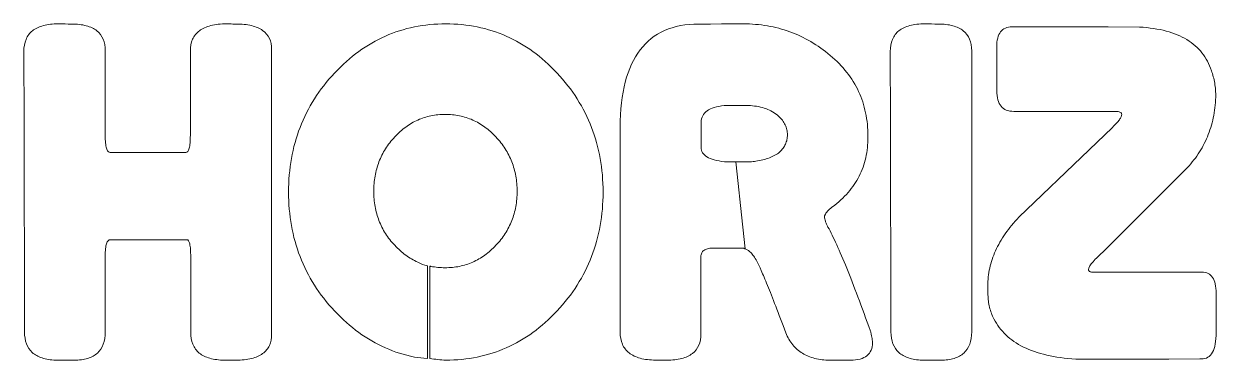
# Model space of a CAD drawing. Header units: millimetres. Extents: x 8 to 95, y 4 to 126.
# Drawn here: x 80.62 to 87.33, y 21.27 to 23.17 of the extents above; entities that cross this region are included whole.
import ezdxf

# ---------------------------------------------------------------- set-up
doc = ezdxf.new("R2010")
doc.units = ezdxf.units.MM
doc.header["$MEASUREMENT"] = 0
doc.layers.add('text outlines', color=7, linetype='Continuous', lineweight=0)

# ---------------------------------------------------------------- blocks, each defined once
blk = doc.blocks.new('Block_6')
at = {"layer": 'text outlines', "color": 7, "lineweight": 9}
for points, knots in [([(81.0757, 21.4344), (81.0755, 21.4078), (81.0717, 21.3845), (81.0644, 21.3645), (81.057, 21.3445), (81.046, 21.3279), (81.0314, 21.3145), (81.0169, 21.3012), (80.9987, 21.2912), (80.9769, 21.2845), (80.9551, 21.2779), (80.9297, 21.2745), (80.9007, 21.2745), (80.9007, 21.2745), (80.8748, 21.2745), (80.8748, 21.2745), (80.8748, 21.2745), (80.849, 21.2745), (80.849, 21.2745), (80.849, 21.2745), (80.8231, 21.2745), (80.8231, 21.2745), (80.8231, 21.2745), (80.7973, 21.2745), (80.7973, 21.2745), (80.768, 21.2757), (80.7424, 21.2798), (80.7204, 21.287), (80.6985, 21.2941), (80.6802, 21.3043), (80.6655, 21.3175), (80.6509, 21.3307), (80.6399, 21.347), (80.6326, 21.3663), (80.6253, 21.3856), (80.6216, 21.408), (80.6216, 21.4334), (80.6216, 21.4334), (80.6207, 21.8275), (80.6207, 21.8275), (80.6207, 21.8275), (80.6197, 22.2216), (80.6197, 22.2216), (80.6197, 22.2216), (80.6188, 22.6157), (80.6188, 22.6157), (80.6188, 22.6157), (80.6178, 23.0098), (80.6178, 23.0098), (80.6178, 23.0358), (80.6219, 23.0584), (80.63, 23.0779), (80.6382, 23.0973), (80.6504, 23.1135), (80.6666, 23.1264), (80.6829, 23.1393), (80.7032, 23.149), (80.7275, 23.1555), (80.7519, 23.162), (80.7803, 23.1652), (80.8128, 23.1652), (80.8128, 23.1652), (80.8312, 23.165), (80.8312, 23.165), (80.8312, 23.165), (80.8495, 23.1647), (80.8495, 23.1647), (80.8495, 23.1647), (80.8678, 23.1644), (80.8678, 23.1644), (80.8678, 23.1644), (80.8862, 23.1642), (80.8862, 23.1642), (80.9178, 23.1642), (80.9454, 23.161), (80.9691, 23.1547), (80.9928, 23.1484), (81.0126, 23.139), (81.0283, 23.1264), (81.0441, 23.1138), (81.056, 23.0981), (81.0638, 23.0792), (81.0717, 23.0602), (81.0757, 23.0382), (81.0757, 23.0129), (81.0757, 23.0129), (81.0757, 22.8942), (81.0757, 22.8942), (81.0757, 22.8942), (81.0757, 22.7754), (81.0757, 22.7754), (81.0757, 22.7754), (81.0757, 22.6566), (81.0757, 22.6566), (81.0757, 22.6566), (81.0757, 22.5379), (81.0757, 22.5379), (81.0757, 22.5218), (81.0763, 22.5078), (81.0774, 22.4958), (81.0786, 22.4838), (81.0803, 22.4738), (81.0826, 22.4658), (81.085, 22.4578), (81.0879, 22.4518), (81.0914, 22.4477), (81.0949, 22.4437), (81.0989, 22.4417), (81.1036, 22.4417), (81.1036, 22.4417), (81.2099, 22.4417), (81.2099, 22.4417), (81.2099, 22.4417), (81.3161, 22.4417), (81.3161, 22.4417), (81.3161, 22.4417), (81.4224, 22.4417), (81.4224, 22.4417), (81.4224, 22.4417), (81.5287, 22.4417), (81.5287, 22.4417), (81.533, 22.4417), (81.5368, 22.4438), (81.54, 22.4478), (81.5432, 22.4519), (81.5459, 22.4579), (81.5481, 22.466), (81.5502, 22.4741), (81.5518, 22.4842), (81.5529, 22.4964), (81.554, 22.5085), (81.5545, 22.5227), (81.5545, 22.5389), (81.5545, 22.5389), (81.5545, 22.6569), (81.5545, 22.6569), (81.5545, 22.6569), (81.5545, 22.7749), (81.5545, 22.7749), (81.5545, 22.7749), (81.5545, 22.8929), (81.5545, 22.8929), (81.5545, 22.8929), (81.5545, 23.0109), (81.5545, 23.0109), (81.5545, 23.0366), (81.5588, 23.0591), (81.5674, 23.0784), (81.5759, 23.0977), (81.5888, 23.1138), (81.6059, 23.1267), (81.623, 23.1395), (81.6443, 23.1492), (81.6699, 23.1556), (81.6956, 23.162), (81.7254, 23.1652), (81.7595, 23.1652), (81.7595, 23.1652), (81.761, 23.1652), (81.761, 23.1652), (81.761, 23.1652), (81.7625, 23.1652), (81.7625, 23.1652), (81.7625, 23.1652), (81.7639, 23.1652), (81.7639, 23.1652), (81.7639, 23.1652), (81.7654, 23.1652), (81.7654, 23.1652), (81.7654, 23.1652), (81.775, 23.165), (81.775, 23.165), (81.775, 23.165), (81.7847, 23.1647), (81.7847, 23.1647), (81.7847, 23.1647), (81.7943, 23.1644), (81.7943, 23.1644), (81.7943, 23.1644), (81.804, 23.1642), (81.804, 23.1642), (81.804, 23.1642), (81.8054, 23.1642), (81.8054, 23.1642), (81.8054, 23.1642), (81.8069, 23.1642), (81.8069, 23.1642), (81.8069, 23.1642), (81.8084, 23.1642), (81.8084, 23.1642), (81.8084, 23.1642), (81.8098, 23.1642), (81.8098, 23.1642), (81.8434, 23.1642), (81.8728, 23.1612), (81.898, 23.1552), (81.9233, 23.1492), (81.9443, 23.1402), (81.9611, 23.1283), (81.978, 23.1163), (81.9906, 23.1013), (81.9991, 23.0834), (82.0075, 23.0654), (82.0117, 23.0445), (82.0117, 23.0205), (82.0117, 23.0205), (82.0117, 22.6205), (82.0117, 22.6205), (82.0117, 22.6205), (82.0117, 22.2206), (82.0117, 22.2206), (82.0117, 22.2206), (82.0117, 21.8206), (82.0117, 21.8206), (82.0117, 21.8206), (82.0117, 21.4206), (82.0117, 21.4206), (82.0117, 21.3963), (82.0075, 21.3751), (81.9991, 21.3568), (81.9907, 21.3386), (81.9781, 21.3233), (81.9614, 21.3111), (81.9446, 21.299), (81.9236, 21.2898), (81.8985, 21.2837), (81.8733, 21.2776), (81.844, 21.2745), (81.8105, 21.2745), (81.8105, 21.2745), (81.7948, 21.2745), (81.7948, 21.2745), (81.7948, 21.2745), (81.7792, 21.2745), (81.7792, 21.2745), (81.7792, 21.2745), (81.7635, 21.2745), (81.7635, 21.2745), (81.7635, 21.2745), (81.7478, 21.2745), (81.7478, 21.2745), (81.7161, 21.2747), (81.6884, 21.2781), (81.6645, 21.2848), (81.6407, 21.2915), (81.6209, 21.3014), (81.6049, 21.3145), (81.589, 21.3277), (81.577, 21.3441), (81.5689, 21.3637), (81.5609, 21.3834), (81.5568, 21.4062), (81.5566, 21.4323), (81.5566, 21.4323), (81.5566, 21.5381), (81.5566, 21.5381), (81.5566, 21.5381), (81.5566, 21.6439), (81.5566, 21.6439), (81.5566, 21.6439), (81.5566, 21.7496), (81.5566, 21.7496), (81.5566, 21.7496), (81.5566, 21.8554), (81.5566, 21.8554), (81.5566, 21.8715), (81.5562, 21.8856), (81.5553, 21.8976), (81.5544, 21.9097), (81.553, 21.9197), (81.5512, 21.9278), (81.5494, 21.9358), (81.5472, 21.9418), (81.5445, 21.9458), (81.5419, 21.9498), (81.5388, 21.9518), (81.5352, 21.9518), (81.5352, 21.9518), (81.4278, 21.9518), (81.4278, 21.9518), (81.4278, 21.9518), (81.3204, 21.9518), (81.3204, 21.9518), (81.3204, 21.9518), (81.213, 21.9518), (81.213, 21.9518), (81.213, 21.9518), (81.1056, 21.9518), (81.1056, 21.9518), (81.1006, 21.9518), (81.0963, 21.95), (81.0925, 21.9462), (81.0888, 21.9424), (81.0857, 21.9367), (81.0832, 21.9291), (81.0807, 21.9215), (81.0788, 21.9121), (81.0775, 21.9007), (81.0763, 21.8893), (81.0757, 21.8761), (81.0757, 21.8609), (81.0757, 21.8609), (81.0757, 21.7543), (81.0757, 21.7543), (81.0757, 21.7543), (81.0757, 21.6476), (81.0757, 21.6476), (81.0757, 21.6476), (81.0757, 21.541), (81.0757, 21.541), (81.0757, 21.541), (81.0757, 21.4344), (81.0757, 21.4344)], [0, 0, 0, 0, 1, 1, 1, 2, 2, 2, 3, 3, 3, 4, 4, 4, 5, 5, 5, 6, 6, 6, 7, 7, 7, 8, 8, 8, 9, 9, 9, 10, 10, 10, 11, 11, 11, 12, 12, 12, 13, 13, 13, 14, 14, 14, 15, 15, 15, 16, 16, 16, 17, 17, 17, 18, 18, 18, 19, 19, 19, 20, 20, 20, 21, 21, 21, 22, 22, 22, 23, 23, 23, 24, 24, 24, 25, 25, 25, 26, 26, 26, 27, 27, 27, 28, 28, 28, 29, 29, 29, 30, 30, 30, 31, 31, 31, 32, 32, 32, 33, 33, 33, 34, 34, 34, 35, 35, 35, 36, 36, 36, 37, 37, 37, 38, 38, 38, 39, 39, 39, 40, 40, 40, 41, 41, 41, 42, 42, 42, 43, 43, 43, 44, 44, 44, 45, 45, 45, 46, 46, 46, 47, 47, 47, 48, 48, 48, 49, 49, 49, 50, 50, 50, 51, 51, 51, 52, 52, 52, 53, 53, 53, 54, 54, 54, 55, 55, 55, 56, 56, 56, 57, 57, 57, 58, 58, 58, 59, 59, 59, 60, 60, 60, 61, 61, 61, 62, 62, 62, 63, 63, 63, 64, 64, 64, 65, 65, 65, 66, 66, 66, 67, 67, 67, 68, 68, 68, 69, 69, 69, 70, 70, 70, 71, 71, 71, 72, 72, 72, 73, 73, 73, 74, 74, 74, 75, 75, 75, 76, 76, 76, 77, 77, 77, 78, 78, 78, 79, 79, 79, 80, 80, 80, 81, 81, 81, 82, 82, 82, 83, 83, 83, 84, 84, 84, 85, 85, 85, 86, 86, 86, 87, 87, 87, 88, 88, 88, 89, 89, 89, 90, 90, 90, 91, 91, 91, 92, 92, 92, 93, 93, 93, 94, 94, 94, 95, 95, 95, 96, 96, 96, 97, 97, 97, 98, 98, 98, 99, 99, 99, 100, 100, 100, 101, 101, 101, 102, 102, 102, 103, 103, 103, 104, 104, 104, 104]), ([(83.8604, 22.4085), (83.8496, 22.469), (83.8334, 22.5272), (83.8119, 22.583), (83.7903, 22.6388), (83.7634, 22.6921), (83.731, 22.743), (83.6987, 22.794), (83.661, 22.8425), (83.6178, 22.8886), (83.5747, 22.9347), (83.5292, 22.9751), (83.4816, 23.0097), (83.4339, 23.0443), (83.384, 23.0731), (83.3318, 23.0961), (83.2796, 23.1192), (83.2252, 23.1364), (83.1686, 23.1479), (83.1119, 23.1595), (83.053, 23.1652), (82.9918, 23.1652), (82.9307, 23.1652), (82.8718, 23.1595), (82.8151, 23.1479), (82.7584, 23.1364), (82.704, 23.1192), (82.6518, 23.0961), (82.5997, 23.0731), (82.5497, 23.0443), (82.5021, 23.0097), (82.4544, 22.9751), (82.409, 22.9347), (82.3659, 22.8886), (82.3227, 22.8425), (82.285, 22.794), (82.2526, 22.743), (82.2203, 22.6921), (82.1933, 22.6388), (82.1718, 22.583), (82.1502, 22.5272), (82.134, 22.469), (82.1233, 22.4085), (82.1125, 22.3479), (82.1071, 22.2849), (82.1071, 22.2195), (82.1071, 22.1542), (82.1125, 22.0914), (82.1233, 22.0309), (82.134, 21.9704), (82.1502, 21.9124), (82.1718, 21.8567), (82.1933, 21.801), (82.2203, 21.7477), (82.2526, 21.6968), (82.285, 21.6459), (82.3227, 21.5973), (82.3659, 21.5512), (82.409, 21.5051), (82.4544, 21.4648), (82.5021, 21.4302), (82.5497, 21.3956), (82.5997, 21.3668), (82.6518, 21.3437), (82.704, 21.3207), (82.7584, 21.3034), (82.8151, 21.2919), (82.8432, 21.2861), (82.8596, 21.2865), (82.8888, 21.2836), (82.8888, 21.457), (82.8888, 21.6305), (82.8888, 21.8039), (82.865, 21.8091), (82.856, 21.8158), (82.834, 21.8256), (82.8103, 21.8361), (82.7877, 21.8492), (82.7661, 21.865), (82.7444, 21.8807), (82.7238, 21.8991), (82.7042, 21.9202), (82.6845, 21.9411), (82.6673, 21.9631), (82.6526, 21.9862), (82.6379, 22.0093), (82.6256, 22.0336), (82.6158, 22.0589), (82.606, 22.0842), (82.5986, 22.1105), (82.5937, 22.138), (82.5888, 22.1655), (82.5863, 22.194), (82.5863, 22.2237), (82.5863, 22.2535), (82.5888, 22.2822), (82.5937, 22.3098), (82.5986, 22.3375), (82.606, 22.3641), (82.6158, 22.3895), (82.6256, 22.415), (82.6379, 22.4395), (82.6526, 22.4628), (82.6673, 22.4861), (82.6845, 22.5084), (82.7042, 22.5296), (82.7238, 22.5507), (82.7444, 22.5692), (82.7661, 22.585), (82.7877, 22.6008), (82.8103, 22.6141), (82.834, 22.6246), (82.8576, 22.6352), (82.8823, 22.6431), (82.9079, 22.6484), (82.9336, 22.6537), (82.9603, 22.6564), (82.988, 22.6564), (83.0159, 22.6564), (83.0427, 22.6537), (83.0685, 22.6484), (83.0943, 22.6431), (83.1192, 22.6352), (83.143, 22.6246), (83.1669, 22.6141), (83.1897, 22.6008), (83.2115, 22.585), (83.2334, 22.5692), (83.2542, 22.5507), (83.274, 22.5296), (83.2938, 22.5084), (83.3111, 22.4861), (83.326, 22.4628), (83.3408, 22.4395), (83.3532, 22.415), (83.3631, 22.3895), (83.373, 22.3641), (83.3805, 22.3375), (83.3854, 22.3098), (83.3904, 22.2822), (83.3928, 22.2535), (83.3928, 22.2237), (83.3928, 22.194), (83.3904, 22.1655), (83.3854, 22.138), (83.3805, 22.1105), (83.373, 22.0842), (83.3631, 22.0589), (83.3532, 22.0336), (83.3408, 22.0093), (83.326, 21.9862), (83.3111, 21.9631), (83.2938, 21.9411), (83.274, 21.9202), (83.2542, 21.8991), (83.2334, 21.8807), (83.2115, 21.865), (83.1897, 21.8492), (83.1669, 21.8361), (83.143, 21.8256), (83.1192, 21.8151), (83.0943, 21.8072), (83.0685, 21.8019), (83.0427, 21.7967), (83.0159, 21.7941), (82.988, 21.7941), (82.9603, 21.7941), (82.9336, 21.7967), (82.9079, 21.8019), (82.9061, 21.8023), (82.9045, 21.8032), (82.9028, 21.8036), (82.9028, 21.6301), (82.9028, 21.4567), (82.9028, 21.2833), (82.9324, 21.2803), (82.961, 21.2745), (82.9918, 21.2745), (83.053, 21.2745), (83.1119, 21.2803), (83.1686, 21.2919), (83.2252, 21.3034), (83.2796, 21.3207), (83.3318, 21.3437), (83.384, 21.3668), (83.4339, 21.3956), (83.4816, 21.4302), (83.5292, 21.4648), (83.5747, 21.5051), (83.6178, 21.5512), (83.661, 21.5973), (83.6987, 21.6459), (83.731, 21.6968), (83.7634, 21.7477), (83.7903, 21.801), (83.8119, 21.8567), (83.8334, 21.9124), (83.8496, 21.9704), (83.8604, 22.0309), (83.8712, 22.0914), (83.8765, 22.1542), (83.8765, 22.2195), (83.8765, 22.2849), (83.8712, 22.3479), (83.8604, 22.4085)], [0, 0, 0, 0, 1, 1, 1, 2, 2, 2, 3, 3, 3, 4, 4, 4, 5, 5, 5, 6, 6, 6, 7, 7, 7, 8, 8, 8, 9, 9, 9, 10, 10, 10, 11, 11, 11, 12, 12, 12, 13, 13, 13, 14, 14, 14, 15, 15, 15, 16, 16, 16, 17, 17, 17, 18, 18, 18, 19, 19, 19, 20, 20, 20, 21, 21, 21, 22, 22, 22, 23, 23, 23, 24, 24, 24, 25, 25, 25, 26, 26, 26, 27, 27, 27, 28, 28, 28, 29, 29, 29, 30, 30, 30, 31, 31, 31, 32, 32, 32, 33, 33, 33, 34, 34, 34, 35, 35, 35, 36, 36, 36, 37, 37, 37, 38, 38, 38, 39, 39, 39, 40, 40, 40, 41, 41, 41, 42, 42, 42, 43, 43, 43, 44, 44, 44, 45, 45, 45, 46, 46, 46, 47, 47, 47, 48, 48, 48, 49, 49, 49, 50, 50, 50, 51, 51, 51, 52, 52, 52, 53, 53, 53, 54, 54, 54, 55, 55, 55, 56, 56, 56, 57, 57, 57, 58, 58, 58, 59, 59, 59, 60, 60, 60, 61, 61, 61, 62, 62, 62, 63, 63, 63, 64, 64, 64, 65, 65, 65, 66, 66, 66, 67, 67, 67, 68, 68, 68, 68]), ([(85.3807, 21.4375), (85.356, 21.5068), (85.3326, 21.571), (85.3103, 21.6301), (85.2881, 21.6891), (85.267, 21.743), (85.2471, 21.7918), (85.2272, 21.8405), (85.2085, 21.8842), (85.1909, 21.9227), (85.1734, 21.9612), (85.1571, 21.9946), (85.1419, 22.0228), (85.1387, 22.0288), (85.1359, 22.0344), (85.1335, 22.0398), (85.1311, 22.0452), (85.1291, 22.0502), (85.1275, 22.055), (85.1259, 22.0597), (85.1247, 22.0642), (85.1238, 22.0683), (85.123, 22.0724), (85.1226, 22.0762), (85.1226, 22.0797), (85.1226, 22.0808), (85.1227, 22.0818), (85.1228, 22.0828), (85.1228, 22.0838), (85.123, 22.0848), (85.1231, 22.0856), (85.1233, 22.0865), (85.1235, 22.0874), (85.1238, 22.0881), (85.124, 22.0889), (85.1243, 22.0897), (85.1247, 22.0903), (85.1261, 22.0939), (85.128, 22.0975), (85.1306, 22.1012), (85.1331, 22.1049), (85.1362, 22.1087), (85.1398, 22.1126), (85.1434, 22.1164), (85.1476, 22.1204), (85.1524, 22.1244), (85.1571, 22.1285), (85.1623, 22.1326), (85.1681, 22.1368), (85.2013, 22.1616), (85.2303, 22.1883), (85.2551, 22.2169), (85.28, 22.2456), (85.3007, 22.2763), (85.3172, 22.3089), (85.3338, 22.3416), (85.3462, 22.3762), (85.3545, 22.4128), (85.3627, 22.4494), (85.3669, 22.488), (85.3669, 22.5286), (85.3669, 22.5286), (85.3669, 22.5296), (85.3669, 22.5296), (85.3669, 22.5296), (85.3669, 22.5306), (85.3669, 22.5306), (85.3669, 22.5306), (85.3669, 22.5317), (85.3669, 22.5317), (85.3669, 22.5317), (85.3669, 22.5327), (85.3669, 22.5327), (85.3669, 22.5789), (85.3625, 22.623), (85.3536, 22.665), (85.3448, 22.7071), (85.3316, 22.7471), (85.3139, 22.785), (85.2963, 22.823), (85.2742, 22.8589), (85.2477, 22.8926), (85.2212, 22.9264), (85.1903, 22.9582), (85.155, 22.9878), (85.1197, 23.0174), (85.083, 23.0433), (85.045, 23.0655), (85.007, 23.0877), (84.9676, 23.1062), (84.9269, 23.1209), (84.8862, 23.1357), (84.8442, 23.1468), (84.8009, 23.1542), (84.7575, 23.1615), (84.7128, 23.1652), (84.6668, 23.1652), (84.6668, 23.1652), (84.605, 23.165), (84.605, 23.165), (84.605, 23.165), (84.5432, 23.1647), (84.5432, 23.1647), (84.5432, 23.1647), (84.4813, 23.1644), (84.4813, 23.1644), (84.4813, 23.1644), (84.4195, 23.1642), (84.4195, 23.1642), (84.4195, 23.1642), (84.4183, 23.1642), (84.4183, 23.1642), (84.4183, 23.1642), (84.4171, 23.1642), (84.4171, 23.1642), (84.4171, 23.1642), (84.4159, 23.1642), (84.4159, 23.1642), (84.4159, 23.1642), (84.4147, 23.1642), (84.4147, 23.1642), (84.3417, 23.1642), (84.2778, 23.1521), (84.2229, 23.1279), (84.168, 23.1038), (84.1221, 23.0675), (84.0852, 23.0192), (84.0484, 22.9709), (84.0205, 22.9105), (84.0017, 22.838), (83.9829, 22.7656), (83.9731, 22.681), (83.9723, 22.5844), (83.9723, 22.5844), (83.9723, 22.2964), (83.9723, 22.2964), (83.9723, 22.2964), (83.9723, 22.0083), (83.9723, 22.0083), (83.9723, 22.0083), (83.9723, 21.7203), (83.9723, 21.7203), (83.9723, 21.7203), (83.9723, 21.4323), (83.9723, 21.4323), (83.9725, 21.4064), (83.9768, 21.3837), (83.9852, 21.3641), (83.9937, 21.3446), (84.0063, 21.3282), (84.023, 21.3151), (84.0397, 21.3019), (84.0606, 21.2919), (84.0856, 21.2852), (84.1106, 21.2784), (84.1398, 21.2749), (84.1732, 21.2745), (84.1732, 21.2745), (84.1884, 21.2745), (84.1884, 21.2745), (84.1884, 21.2745), (84.2036, 21.2745), (84.2036, 21.2745), (84.2036, 21.2745), (84.2189, 21.2745), (84.2189, 21.2745), (84.2189, 21.2745), (84.2341, 21.2745), (84.2341, 21.2745), (84.2663, 21.2745), (84.2945, 21.2776), (84.3186, 21.2838), (84.3428, 21.29), (84.3629, 21.2993), (84.3789, 21.3117), (84.395, 21.324), (84.407, 21.3395), (84.415, 21.358), (84.4231, 21.3765), (84.4271, 21.398), (84.4271, 21.4227), (84.4271, 21.4227), (84.4271, 21.5311), (84.4271, 21.5311), (84.4271, 21.5311), (84.4271, 21.6395), (84.4271, 21.6395), (84.4271, 21.6395), (84.4271, 21.748), (84.4271, 21.748), (84.4271, 21.748), (84.4271, 21.8564), (84.4271, 21.8564), (84.4272, 21.8643), (84.4287, 21.8711), (84.4316, 21.877), (84.4344, 21.8829), (84.4386, 21.8879), (84.4441, 21.8919), (84.4496, 21.8958), (84.4564, 21.8989), (84.4645, 21.9009), (84.4726, 21.903), (84.4821, 21.9041), (84.4929, 21.9043), (84.4929, 21.9043), (84.5368, 21.904), (84.5368, 21.904), (84.5368, 21.904), (84.5807, 21.9038), (84.5807, 21.9038), (84.5807, 21.9038), (84.6246, 21.9035), (84.6246, 21.9035), (84.6246, 21.9035), (84.6686, 21.9033), (84.6686, 21.9033), (84.6691, 21.9033), (84.6696, 21.9031), (84.6702, 21.9028), (84.6708, 21.9025), (84.6713, 21.9021), (84.6719, 21.9017), (84.6725, 21.9013), (84.6731, 21.9009), (84.6736, 21.9005), (84.6742, 21.9001), (84.6747, 21.8999), (84.6753, 21.8998), (84.6753, 21.8998), (84.6624, 22.0221), (84.6624, 22.0221), (84.6624, 22.0221), (84.6495, 22.1444), (84.6495, 22.1444), (84.6495, 22.1444), (84.6366, 22.2668), (84.6366, 22.2668), (84.6366, 22.2668), (84.6238, 22.3891), (84.6238, 22.3891), (84.6238, 22.3891), (84.6077, 22.3893), (84.6077, 22.3893), (84.6077, 22.3893), (84.5917, 22.3894), (84.5917, 22.3894), (84.5917, 22.3894), (84.5757, 22.3896), (84.5757, 22.3896), (84.5757, 22.3896), (84.5597, 22.3897), (84.5597, 22.3897), (84.5377, 22.3922), (84.5185, 22.3958), (84.5021, 22.4004), (84.4856, 22.405), (84.4719, 22.4106), (84.461, 22.4174), (84.45, 22.4241), (84.4418, 22.4319), (84.4363, 22.4407), (84.4308, 22.4495), (84.4281, 22.4594), (84.4281, 22.4703), (84.4281, 22.4703), (84.4281, 22.5055), (84.4281, 22.5055), (84.4281, 22.5055), (84.4281, 22.5406), (84.4281, 22.5406), (84.4281, 22.5406), (84.4281, 22.5758), (84.4281, 22.5758), (84.4281, 22.5758), (84.4281, 22.6109), (84.4281, 22.6109), (84.4284, 22.6248), (84.4314, 22.6373), (84.437, 22.6482), (84.4426, 22.6591), (84.4509, 22.6684), (84.4617, 22.6763), (84.4726, 22.6842), (84.4861, 22.6905), (84.5023, 22.6953), (84.5184, 22.7002), (84.5372, 22.7035), (84.5587, 22.7053), (84.5587, 22.7053), (84.5954, 22.7053), (84.5954, 22.7053), (84.5954, 22.7053), (84.632, 22.7053), (84.632, 22.7053), (84.632, 22.7053), (84.6687, 22.7053), (84.6687, 22.7053), (84.6687, 22.7053), (84.7054, 22.7053), (84.7054, 22.7053), (84.7215, 22.7045), (84.7369, 22.7027), (84.7515, 22.6999), (84.7661, 22.6971), (84.7799, 22.6933), (84.7931, 22.6885), (84.8062, 22.6836), (84.8185, 22.6777), (84.8302, 22.6708), (84.8418, 22.6639), (84.8527, 22.656), (84.8629, 22.6471), (84.8714, 22.6393), (84.8788, 22.6313), (84.8852, 22.623), (84.8916, 22.6147), (84.8969, 22.6061), (84.9011, 22.5973), (84.9054, 22.5885), (84.9086, 22.5794), (84.9107, 22.57), (84.9128, 22.5607), (84.9139, 22.5511), (84.9139, 22.5413), (84.9139, 22.5319), (84.9129, 22.5228), (84.9111, 22.5141), (84.9092, 22.5054), (84.9064, 22.4969), (84.9027, 22.4888), (84.899, 22.4807), (84.8944, 22.4729), (84.8889, 22.4654), (84.8833, 22.4579), (84.8768, 22.4507), (84.8694, 22.4438), (84.8616, 22.4374), (84.8529, 22.4316), (84.8434, 22.4263), (84.8339, 22.421), (84.8235, 22.4162), (84.8124, 22.412), (84.8012, 22.4078), (84.7892, 22.4041), (84.7763, 22.401), (84.7635, 22.3978), (84.7499, 22.3952), (84.7354, 22.3932), (84.7304, 22.3924), (84.7253, 22.3917), (84.7202, 22.3912), (84.7151, 22.3906), (84.7099, 22.3901), (84.7047, 22.3898), (84.6995, 22.3894), (84.6942, 22.3891), (84.6888, 22.3889), (84.6835, 22.3888), (84.6781, 22.3887), (84.6727, 22.3887), (84.6727, 22.3887), (84.6605, 22.3888), (84.6605, 22.3888), (84.6605, 22.3888), (84.6482, 22.3889), (84.6482, 22.3889), (84.6482, 22.3889), (84.636, 22.389), (84.636, 22.389), (84.636, 22.389), (84.6238, 22.3891), (84.6238, 22.3891), (84.6238, 22.3891), (84.6366, 22.2668), (84.6366, 22.2668), (84.6366, 22.2668), (84.6495, 22.1444), (84.6495, 22.1444), (84.6495, 22.1444), (84.6624, 22.0221), (84.6624, 22.0221), (84.6624, 22.0221), (84.6753, 21.8998), (84.6753, 21.8998), (84.6804, 21.8987), (84.6856, 21.8966), (84.6909, 21.8933), (84.6962, 21.89), (84.7016, 21.8855), (84.7071, 21.8799), (84.7127, 21.8742), (84.7183, 21.8673), (84.7241, 21.859), (84.7299, 21.8508), (84.7359, 21.8412), (84.7419, 21.8302), (84.7484, 21.8183), (84.7566, 21.8011), (84.7666, 21.7784), (84.7766, 21.7557), (84.7884, 21.7276), (84.8019, 21.6941), (84.8154, 21.6606), (84.8307, 21.6217), (84.8477, 21.5773), (84.8648, 21.533), (84.8836, 21.4833), (84.9042, 21.4282), (84.9149, 21.4026), (84.9281, 21.3802), (84.9437, 21.361), (84.9594, 21.3418), (84.9776, 21.3258), (84.9983, 21.313), (85.019, 21.3002), (85.0422, 21.2906), (85.0679, 21.2842), (85.0936, 21.2777), (85.1218, 21.2745), (85.1526, 21.2745), (85.1526, 21.2745), (85.1815, 21.2745), (85.1815, 21.2745), (85.1815, 21.2745), (85.2105, 21.2745), (85.2105, 21.2745), (85.2105, 21.2745), (85.2394, 21.2745), (85.2394, 21.2745), (85.2394, 21.2745), (85.2684, 21.2745), (85.2684, 21.2745), (85.289, 21.2745), (85.3071, 21.2766), (85.3226, 21.2807), (85.338, 21.2849), (85.3509, 21.291), (85.3612, 21.2993), (85.3715, 21.3075), (85.3792, 21.3178), (85.3843, 21.3301), (85.3895, 21.3424), (85.392, 21.3567), (85.392, 21.3731), (85.392, 21.3778), (85.3918, 21.3827), (85.3913, 21.3878), (85.3908, 21.3929), (85.3901, 21.3981), (85.3892, 21.4035), (85.3882, 21.4089), (85.3871, 21.4144), (85.3856, 21.4201), (85.3842, 21.4257), (85.3826, 21.4316), (85.3807, 21.4375)], [0, 0, 0, 0, 1, 1, 1, 2, 2, 2, 3, 3, 3, 4, 4, 4, 5, 5, 5, 6, 6, 6, 7, 7, 7, 8, 8, 8, 9, 9, 9, 10, 10, 10, 11, 11, 11, 12, 12, 12, 13, 13, 13, 14, 14, 14, 15, 15, 15, 16, 16, 16, 17, 17, 17, 18, 18, 18, 19, 19, 19, 20, 20, 20, 21, 21, 21, 22, 22, 22, 23, 23, 23, 24, 24, 24, 25, 25, 25, 26, 26, 26, 27, 27, 27, 28, 28, 28, 29, 29, 29, 30, 30, 30, 31, 31, 31, 32, 32, 32, 33, 33, 33, 34, 34, 34, 35, 35, 35, 36, 36, 36, 37, 37, 37, 38, 38, 38, 39, 39, 39, 40, 40, 40, 41, 41, 41, 42, 42, 42, 43, 43, 43, 44, 44, 44, 45, 45, 45, 46, 46, 46, 47, 47, 47, 48, 48, 48, 49, 49, 49, 50, 50, 50, 51, 51, 51, 52, 52, 52, 53, 53, 53, 54, 54, 54, 55, 55, 55, 56, 56, 56, 57, 57, 57, 58, 58, 58, 59, 59, 59, 60, 60, 60, 61, 61, 61, 62, 62, 62, 63, 63, 63, 64, 64, 64, 65, 65, 65, 66, 66, 66, 67, 67, 67, 68, 68, 68, 69, 69, 69, 70, 70, 70, 71, 71, 71, 72, 72, 72, 73, 73, 73, 74, 74, 74, 75, 75, 75, 76, 76, 76, 77, 77, 77, 78, 78, 78, 79, 79, 79, 80, 80, 80, 81, 81, 81, 82, 82, 82, 83, 83, 83, 84, 84, 84, 85, 85, 85, 86, 86, 86, 87, 87, 87, 88, 88, 88, 89, 89, 89, 90, 90, 90, 91, 91, 91, 92, 92, 92, 93, 93, 93, 94, 94, 94, 95, 95, 95, 96, 96, 96, 97, 97, 97, 98, 98, 98, 99, 99, 99, 100, 100, 100, 101, 101, 101, 102, 102, 102, 103, 103, 103, 104, 104, 104, 105, 105, 105, 106, 106, 106, 107, 107, 107, 108, 108, 108, 109, 109, 109, 110, 110, 110, 111, 111, 111, 112, 112, 112, 113, 113, 113, 114, 114, 114, 115, 115, 115, 116, 116, 116, 117, 117, 117, 118, 118, 118, 119, 119, 119, 120, 120, 120, 121, 121, 121, 122, 122, 122, 123, 123, 123, 124, 124, 124, 125, 125, 125, 126, 126, 126, 127, 127, 127, 128, 128, 128, 129, 129, 129, 130, 130, 130, 131, 131, 131, 132, 132, 132, 133, 133, 133, 134, 134, 134, 135, 135, 135, 136, 136, 136, 137, 137, 137, 138, 138, 138, 139, 139, 139, 140, 140, 140, 141, 141, 141, 142, 142, 142, 143, 143, 143, 144, 144, 144, 145, 145, 145, 146, 146, 146, 147, 147, 147, 148, 148, 148, 149, 149, 149, 150, 150, 150, 151, 151, 151, 152, 152, 152, 152]), ([(85.9505, 21.4344), (85.9503, 21.4078), (85.9465, 21.3845), (85.9392, 21.3645), (85.9318, 21.3445), (85.9208, 21.3279), (85.9063, 21.3145), (85.8917, 21.3012), (85.8735, 21.2912), (85.8517, 21.2845), (85.8299, 21.2779), (85.8045, 21.2745), (85.7755, 21.2745), (85.7755, 21.2745), (85.7496, 21.2745), (85.7496, 21.2745), (85.7496, 21.2745), (85.7238, 21.2745), (85.7238, 21.2745), (85.7238, 21.2745), (85.698, 21.2745), (85.698, 21.2745), (85.698, 21.2745), (85.6721, 21.2745), (85.6721, 21.2745), (85.6428, 21.2757), (85.6172, 21.2798), (85.5952, 21.287), (85.5733, 21.2941), (85.555, 21.3043), (85.5403, 21.3175), (85.5257, 21.3307), (85.5147, 21.347), (85.5074, 21.3663), (85.5001, 21.3856), (85.4964, 21.408), (85.4964, 21.4334), (85.4964, 21.4334), (85.4955, 21.8275), (85.4955, 21.8275), (85.4955, 21.8275), (85.4945, 22.2216), (85.4945, 22.2216), (85.4945, 22.2216), (85.4936, 22.6157), (85.4936, 22.6157), (85.4936, 22.6157), (85.4926, 23.0098), (85.4926, 23.0098), (85.4926, 23.0358), (85.4967, 23.0584), (85.5048, 23.0779), (85.5129, 23.0973), (85.5251, 23.1135), (85.5413, 23.1264), (85.5575, 23.1393), (85.5778, 23.149), (85.6022, 23.1555), (85.6266, 23.162), (85.6551, 23.1652), (85.6876, 23.1652), (85.6876, 23.1652), (85.706, 23.165), (85.706, 23.165), (85.706, 23.165), (85.7243, 23.1647), (85.7243, 23.1647), (85.7243, 23.1647), (85.7427, 23.1644), (85.7427, 23.1644), (85.7427, 23.1644), (85.761, 23.1642), (85.761, 23.1642), (85.7925, 23.1642), (85.8201, 23.161), (85.8438, 23.1547), (85.8675, 23.1484), (85.8872, 23.139), (85.903, 23.1264), (85.9188, 23.1138), (85.9307, 23.0981), (85.9386, 23.0792), (85.9465, 23.0602), (85.9505, 23.0382), (85.9505, 23.0129), (85.9505, 23.0129), (85.9505, 22.6183), (85.9505, 22.6183), (85.9505, 22.6183), (85.9505, 22.2237), (85.9505, 22.2237), (85.9505, 22.2237), (85.9505, 21.829), (85.9505, 21.829), (85.9505, 21.829), (85.9505, 21.4344), (85.9505, 21.4344)], [0, 0, 0, 0, 1, 1, 1, 2, 2, 2, 3, 3, 3, 4, 4, 4, 5, 5, 5, 6, 6, 6, 7, 7, 7, 8, 8, 8, 9, 9, 9, 10, 10, 10, 11, 11, 11, 12, 12, 12, 13, 13, 13, 14, 14, 14, 15, 15, 15, 16, 16, 16, 17, 17, 17, 18, 18, 18, 19, 19, 19, 20, 20, 20, 21, 21, 21, 22, 22, 22, 23, 23, 23, 24, 24, 24, 25, 25, 25, 26, 26, 26, 27, 27, 27, 28, 28, 28, 29, 29, 29, 30, 30, 30, 31, 31, 31, 32, 32, 32, 32]), ([(86.7677, 22.6722), (86.7677, 22.6722), (86.6225, 22.6725), (86.6225, 22.6725), (86.6225, 22.6725), (86.4774, 22.6727), (86.4774, 22.6727), (86.4774, 22.6727), (86.3323, 22.673), (86.3323, 22.673), (86.3323, 22.673), (86.1872, 22.6732), (86.1872, 22.6732), (86.1712, 22.6732), (86.1573, 22.6757), (86.1453, 22.6805), (86.1333, 22.6853), (86.1234, 22.6925), (86.1154, 22.7021), (86.1074, 22.7118), (86.1014, 22.7238), (86.0974, 22.7382), (86.0934, 22.7526), (86.0914, 22.7695), (86.0914, 22.7887), (86.0914, 22.7905), (86.0914, 22.7923), (86.0915, 22.7941), (86.0915, 22.7959), (86.0916, 22.7977), (86.0916, 22.7996), (86.0917, 22.8015), (86.0918, 22.8033), (86.092, 22.8052), (86.0921, 22.8071), (86.0922, 22.8091), (86.0924, 22.8111), (86.0924, 22.8111), (86.0922, 22.8634), (86.0922, 22.8634), (86.0922, 22.8634), (86.0919, 22.9158), (86.0919, 22.9158), (86.0919, 22.9158), (86.0916, 22.9681), (86.0916, 22.9681), (86.0916, 22.9681), (86.0914, 23.0205), (86.0914, 23.0205), (86.0914, 23.0205), (86.0914, 23.0245), (86.0914, 23.0245), (86.0914, 23.0245), (86.0914, 23.0284), (86.0914, 23.0284), (86.0914, 23.0284), (86.0914, 23.0324), (86.0914, 23.0324), (86.0914, 23.0324), (86.0914, 23.0364), (86.0914, 23.0364), (86.0914, 23.0551), (86.0932, 23.0714), (86.0968, 23.0854), (86.1003, 23.0994), (86.1057, 23.1111), (86.1129, 23.1204), (86.12, 23.1297), (86.129, 23.1367), (86.1398, 23.1413), (86.1506, 23.146), (86.1631, 23.1483), (86.1775, 23.1483), (86.1775, 23.1483), (86.1801, 23.1483), (86.1801, 23.1483), (86.1801, 23.1483), (86.1827, 23.1483), (86.1827, 23.1483), (86.1827, 23.1483), (86.1853, 23.1483), (86.1853, 23.1483), (86.1853, 23.1483), (86.1878, 23.1483), (86.1878, 23.1483), (86.1878, 23.1483), (86.3647, 23.1481), (86.3647, 23.1481), (86.3647, 23.1481), (86.5415, 23.1478), (86.5415, 23.1478), (86.5415, 23.1478), (86.7183, 23.1476), (86.7183, 23.1476), (86.7183, 23.1476), (86.8951, 23.1473), (86.8951, 23.1473), (86.9502, 23.1441), (86.9999, 23.1366), (87.0442, 23.1248), (87.0886, 23.113), (87.1276, 23.0969), (87.1612, 23.0765), (87.1949, 23.056), (87.2232, 23.0313), (87.2461, 23.0022), (87.2691, 22.9731), (87.2867, 22.9397), (87.2989, 22.902), (87.303, 22.8911), (87.3066, 22.8797), (87.3097, 22.868), (87.3128, 22.8563), (87.3154, 22.8443), (87.3175, 22.8318), (87.3196, 22.8194), (87.3211, 22.8066), (87.3221, 22.7934), (87.3232, 22.7802), (87.3237, 22.7667), (87.3237, 22.7528), (87.3221, 22.7126), (87.3174, 22.674), (87.3096, 22.6369), (87.3017, 22.5999), (87.2907, 22.5644), (87.2765, 22.5306), (87.2623, 22.4967), (87.245, 22.4644), (87.2246, 22.4337), (87.2041, 22.403), (87.1806, 22.3739), (87.1539, 22.3463), (87.1539, 22.3463), (87.0372, 22.23), (87.0372, 22.23), (87.0372, 22.23), (86.9206, 22.1136), (86.9206, 22.1136), (86.9206, 22.1136), (86.804, 21.9972), (86.804, 21.9972), (86.804, 21.9972), (86.6874, 21.8809), (86.6874, 21.8809), (86.6742, 21.8693), (86.6627, 21.8585), (86.6528, 21.8487), (86.6429, 21.8389), (86.6346, 21.83), (86.628, 21.822), (86.6214, 21.814), (86.6164, 21.8069), (86.6131, 21.8006), (86.6098, 21.7944), (86.6082, 21.7892), (86.6082, 21.7848), (86.6082, 21.7823), (86.6086, 21.7801), (86.6095, 21.7782), (86.6104, 21.7763), (86.6117, 21.7747), (86.6135, 21.7733), (86.6153, 21.772), (86.6175, 21.771), (86.6202, 21.7703), (86.6229, 21.7695), (86.626, 21.7691), (86.6295, 21.7689), (86.6295, 21.7689), (86.7795, 21.7692), (86.7795, 21.7692), (86.7795, 21.7692), (86.9294, 21.7694), (86.9294, 21.7694), (86.9294, 21.7694), (87.0794, 21.7697), (87.0794, 21.7697), (87.0794, 21.7697), (87.2293, 21.7699), (87.2293, 21.7699), (87.2293, 21.7699), (87.2333, 21.7699), (87.2333, 21.7699), (87.2333, 21.7699), (87.2374, 21.7699), (87.2374, 21.7699), (87.2374, 21.7699), (87.2414, 21.7699), (87.2414, 21.7699), (87.2414, 21.7699), (87.2455, 21.7699), (87.2455, 21.7699), (87.2589, 21.7699), (87.2707, 21.7674), (87.2807, 21.7625), (87.2908, 21.7575), (87.2991, 21.75), (87.3058, 21.74), (87.3125, 21.73), (87.3175, 21.7176), (87.3208, 21.7027), (87.3241, 21.6877), (87.3258, 21.6703), (87.3258, 21.6504), (87.3258, 21.6504), (87.3258, 21.5956), (87.3258, 21.5956), (87.3258, 21.5956), (87.3258, 21.5408), (87.3258, 21.5408), (87.3258, 21.5408), (87.3258, 21.4861), (87.3258, 21.4861), (87.3258, 21.4861), (87.3258, 21.4313), (87.3258, 21.4313), (87.3258, 21.4062), (87.324, 21.3843), (87.3206, 21.3655), (87.3171, 21.3467), (87.312, 21.3311), (87.305, 21.3186), (87.2981, 21.3061), (87.2895, 21.2967), (87.2791, 21.2905), (87.2687, 21.2842), (87.2566, 21.2811), (87.2427, 21.2811), (87.2427, 21.2811), (87.2403, 21.2811), (87.2403, 21.2811), (87.2403, 21.2811), (87.2379, 21.2811), (87.2379, 21.2811), (87.2379, 21.2811), (87.2355, 21.2811), (87.2355, 21.2811), (87.2355, 21.2811), (87.2331, 21.2811), (87.2331, 21.2811), (87.2331, 21.2811), (87.0588, 21.2808), (87.0588, 21.2808), (87.0588, 21.2808), (86.8844, 21.2806), (86.8844, 21.2806), (86.8844, 21.2806), (86.7101, 21.2803), (86.7101, 21.2803), (86.7101, 21.2803), (86.5358, 21.2801), (86.5358, 21.2801), (86.476, 21.2839), (86.4216, 21.2916), (86.3726, 21.3029), (86.3235, 21.3143), (86.2798, 21.3294), (86.2415, 21.3483), (86.2032, 21.3671), (86.1702, 21.3897), (86.1426, 21.4161), (86.115, 21.4424), (86.0928, 21.4725), (86.0759, 21.5064), (86.0703, 21.517), (86.0654, 21.5278), (86.0612, 21.5387), (86.0569, 21.5496), (86.0534, 21.5607), (86.0506, 21.572), (86.0478, 21.5833), (86.0457, 21.5948), (86.0442, 21.6064), (86.0428, 21.618), (86.0421, 21.6298), (86.0421, 21.6418), (86.0421, 21.6418), (86.0419, 21.6529), (86.0419, 21.6529), (86.0419, 21.6529), (86.0416, 21.664), (86.0416, 21.664), (86.0416, 21.664), (86.0413, 21.6751), (86.0413, 21.6751), (86.0413, 21.6751), (86.0411, 21.6862), (86.0411, 21.6862), (86.0411, 21.6862), (86.0411, 21.6878), (86.0411, 21.6878), (86.0411, 21.6878), (86.0411, 21.6893), (86.0411, 21.6893), (86.0411, 21.6893), (86.0411, 21.6909), (86.0411, 21.6909), (86.0411, 21.6909), (86.0411, 21.6924), (86.0411, 21.6924), (86.0411, 21.7259), (86.0447, 21.7591), (86.052, 21.792), (86.0593, 21.8248), (86.0702, 21.8573), (86.0848, 21.8895), (86.0994, 21.9217), (86.1176, 21.9536), (86.1395, 21.9851), (86.1614, 22.0166), (86.1869, 22.0478), (86.2161, 22.0786), (86.2161, 22.0786), (86.3477, 22.2048), (86.3477, 22.2048), (86.3477, 22.2048), (86.4793, 22.331), (86.4793, 22.331), (86.4793, 22.331), (86.6109, 22.4572), (86.6109, 22.4572), (86.6109, 22.4572), (86.7425, 22.5833), (86.7425, 22.5833), (86.7512, 22.5917), (86.7588, 22.5994), (86.7653, 22.6066), (86.7718, 22.6138), (86.7772, 22.6203), (86.7816, 22.6263), (86.7859, 22.6323), (86.7891, 22.6377), (86.7913, 22.6425), (86.7935, 22.6474), (86.7945, 22.6516), (86.7945, 22.6553), (86.7945, 22.658), (86.794, 22.6604), (86.7929, 22.6624), (86.7917, 22.6644), (86.7901, 22.6661), (86.7878, 22.6675), (86.7856, 22.6689), (86.7828, 22.67), (86.7794, 22.6708), (86.7761, 22.6716), (86.7721, 22.672), (86.7677, 22.6722)], [0, 0, 0, 0, 1, 1, 1, 2, 2, 2, 3, 3, 3, 4, 4, 4, 5, 5, 5, 6, 6, 6, 7, 7, 7, 8, 8, 8, 9, 9, 9, 10, 10, 10, 11, 11, 11, 12, 12, 12, 13, 13, 13, 14, 14, 14, 15, 15, 15, 16, 16, 16, 17, 17, 17, 18, 18, 18, 19, 19, 19, 20, 20, 20, 21, 21, 21, 22, 22, 22, 23, 23, 23, 24, 24, 24, 25, 25, 25, 26, 26, 26, 27, 27, 27, 28, 28, 28, 29, 29, 29, 30, 30, 30, 31, 31, 31, 32, 32, 32, 33, 33, 33, 34, 34, 34, 35, 35, 35, 36, 36, 36, 37, 37, 37, 38, 38, 38, 39, 39, 39, 40, 40, 40, 41, 41, 41, 42, 42, 42, 43, 43, 43, 44, 44, 44, 45, 45, 45, 46, 46, 46, 47, 47, 47, 48, 48, 48, 49, 49, 49, 50, 50, 50, 51, 51, 51, 52, 52, 52, 53, 53, 53, 54, 54, 54, 55, 55, 55, 56, 56, 56, 57, 57, 57, 58, 58, 58, 59, 59, 59, 60, 60, 60, 61, 61, 61, 62, 62, 62, 63, 63, 63, 64, 64, 64, 65, 65, 65, 66, 66, 66, 67, 67, 67, 68, 68, 68, 69, 69, 69, 70, 70, 70, 71, 71, 71, 72, 72, 72, 73, 73, 73, 74, 74, 74, 75, 75, 75, 76, 76, 76, 77, 77, 77, 78, 78, 78, 79, 79, 79, 80, 80, 80, 81, 81, 81, 82, 82, 82, 83, 83, 83, 84, 84, 84, 85, 85, 85, 86, 86, 86, 87, 87, 87, 88, 88, 88, 89, 89, 89, 90, 90, 90, 91, 91, 91, 92, 92, 92, 93, 93, 93, 94, 94, 94, 95, 95, 95, 96, 96, 96, 97, 97, 97, 98, 98, 98, 99, 99, 99, 100, 100, 100, 101, 101, 101, 102, 102, 102, 103, 103, 103, 104, 104, 104, 105, 105, 105, 106, 106, 106, 107, 107, 107, 108, 108, 108, 109, 109, 109, 110, 110, 110, 111, 111, 111, 112, 112, 112, 113, 113, 113, 114, 114, 114, 115, 115, 115, 116, 116, 116, 116])]:
    blk.add_open_spline(points, degree=3, knots=knots, dxfattribs=at)

msp = doc.modelspace()

# ---------------------------------------------------------------- block references
at = {"layer": 'text outlines'}
msp.add_blockref('Block_6', (0, 0), dxfattribs=at)

doc.saveas('drawing.dxf')
